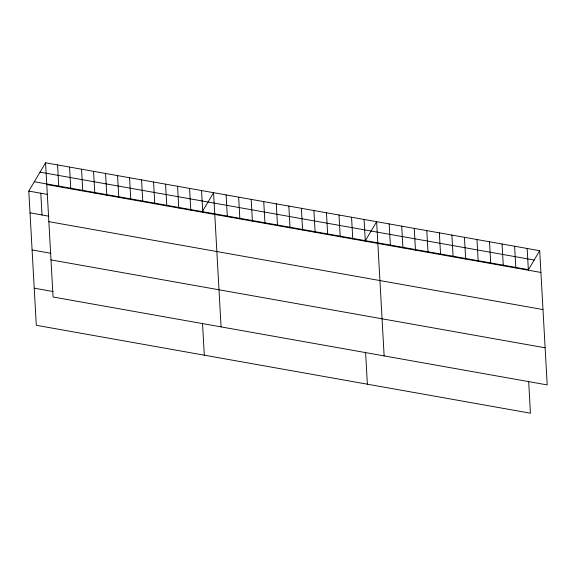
<?xml version="1.0" encoding="UTF-8"?>
<svg xmlns="http://www.w3.org/2000/svg" width="576" height="576" viewBox="0 0 576 576"><rect width="100%" height="100%" fill="white"/><g stroke="black" fill="none" stroke-linecap="round" stroke-linejoin="round"><path stroke-width="0.86" d="M528.646 381.154L530.438 413.201L36.302 325.296L28.8 191.088L45.562 162.799L539.698 250.704L547.2 384.912L53.064 297.007L45.562 162.799M202.334 211.637L213.566 192.686L221.069 326.894M365.4 240.646L376.632 221.695L384.134 355.903M539.698 250.704L528.466 269.654L34.33 181.75M40.032 172.13L534.168 260.035M46.778 184.55L540.914 272.455M28.8 191.088L47.657 194.443M30.017 212.839L48.874 216.194M48.852 221.659L542.988 309.564M32.09 249.948L50.947 253.303M50.99 259.898L545.126 347.803M34.229 288.187L53.086 291.542M527.155 248.472L528.372 270.223M514.613 246.24L515.822 267.991M502.063 244.008L503.28 265.759M489.521 241.776L490.738 263.527M476.978 239.544L478.195 261.295M464.436 237.312L465.653 259.063M451.894 235.08L453.11 256.831M439.351 232.848L440.568 254.599M426.809 230.616L428.018 252.367M414.259 228.384L415.476 250.142M401.717 226.152L402.934 247.91M389.174 223.927L390.391 245.678M364.09 219.463L365.306 241.214M365.58 352.145L367.373 384.192M351.547 217.231L352.764 238.982M339.005 214.999L340.214 236.75M326.455 212.767L327.672 234.518M313.913 210.535L315.13 232.286M301.37 208.303L302.587 230.054M288.828 206.071L290.045 227.822M276.286 203.839L277.502 225.59M263.743 201.607L264.96 223.366M251.194 199.375L252.41 221.134M238.651 197.15L239.868 218.902M226.109 194.918L227.326 216.67M201.564 190.548L202.781 212.299M202.514 323.136L204.307 355.183M189.569 188.417L190.786 210.168M177.566 186.278L178.783 208.03M165.564 184.147L166.781 205.898M153.562 182.009L154.778 203.76M141.566 179.878L142.783 201.629M129.564 177.739L130.781 199.49M117.562 175.608L118.778 197.359M105.566 173.47L106.776 195.221M93.564 171.338L94.781 193.09M81.562 169.2L82.778 190.951M69.559 167.069L70.776 188.82M57.564 164.93L58.781 186.682M40.802 193.219L42.019 214.97"/></g></svg>
